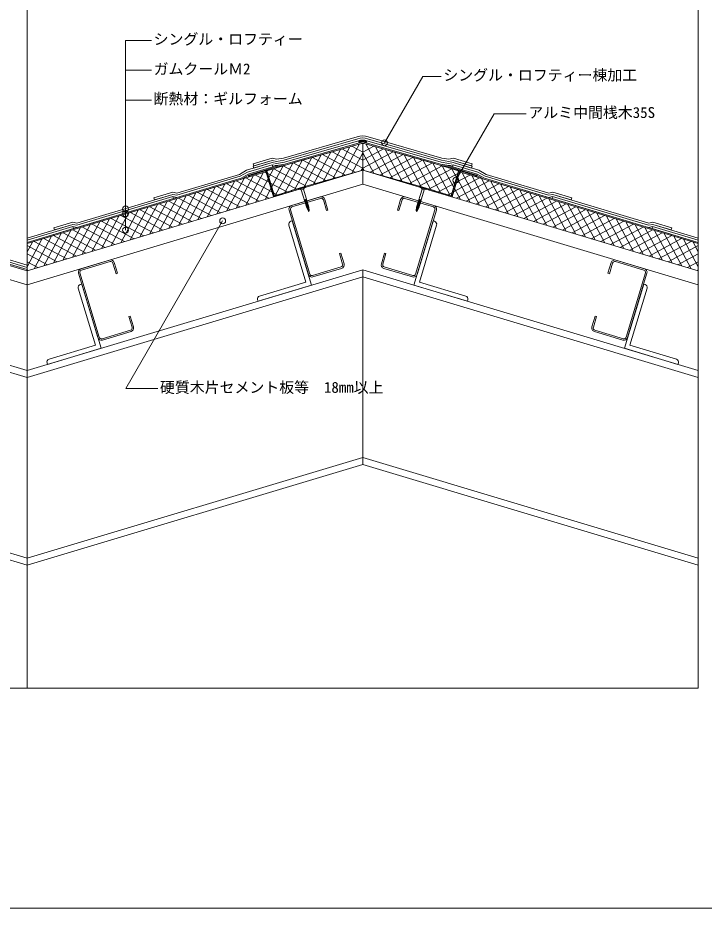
# Model space of a CAD drawing. Units: millimetres, scale not verified. Extents: x -1380 to 1380, y -955 to 955.
# Drawn here: x -13 to 908, y -955 to 239 of the extents above; entities that cross this region are included whole.
import ezdxf
from ezdxf.enums import TextEntityAlignment as Align

# ---------------------------------------------------------------- set-up
doc = ezdxf.new("R2010")
doc.units = ezdxf.units.MM
doc.header["$LTSCALE"] = 3
for name, color, linetype, lineweight in [('0-1_HATCH', 9, 'Continuous', 18), ('0-2_KUTAI', 3, 'Continuous', 18), ('0-3_BOUSUI', 1, 'Continuous', 18), ('0-4_MOJI', 7, 'Continuous', 18), ('0-5_KANAMONO_SCREW', 4, 'Continuous', 18), ('0-6_single', 6, 'Continuous', 18), ('0-7_TEKKOTU', 7, 'Continuous', 18), ('0-8_doubuti', 5, 'Continuous', 18), ('0-9_bo-do', 3, 'Continuous', 18), ('0-A_SUNPO', 7, 'Continuous', 18), ('0-B_dannnetu', 1, 'Continuous', 18), ('0-D_KANAMONO', 4, 'Continuous', 18), ('0-E_WAKU', 7, 'Continuous', 18)]:
    doc.layers.add(name, color=color, linetype=linetype, lineweight=lineweight)
doc.styles.add('ＭＳ ゴシック', font='')
doc.styles.get('ＭＳ ゴシック').set_extended_font_data('MS Gothic')

msp = doc.modelspace()

# ---------------------------------------------------------------- linework, layer by layer
at = {"layer": '0-1_HATCH'}
for p, q in [((444.629, 73.267), (445.586, 74.223)), ((446.218, 71.513), (444.696, 73.035)), ((445.129, 71.522), (448.559, 74.951)), ((447.963, 72.013), (445.718, 74.259)), ((449.709, 72.513), (447.488, 74.733)), ((447.826, 71.973), (450.875, 75.022)), ((452.604, 71.862), (449.425, 75.041)), ((450.549, 72.451), (452.772, 74.674)), ((454.974, 71.737), (451.815, 74.897)), ((452.294, 71.951), (454.543, 74.2)), ((454.039, 71.451), (455.235, 72.647)), ((455.474, 73.482), (454.834, 74.122)), ((396.995, 19.608), (420.071, 62.463)), ((409.765, 23.233), (432.861, 66.127)), ((450.021, 48.093), (422.201, 63.073)), ((422.535, 26.857), (445.652, 69.79)), ((450.021, 58.911), (435.316, 66.83)), ((450.021, 69.729), (448.43, 70.586)), ((450.021, 69.729), (451.612, 70.586)), ((450.021, 58.911), (464.726, 66.83)), ((450.021, 48.093), (477.841, 63.073)), ((477.508, 26.857), (454.39, 69.79)), ((490.277, 23.233), (467.181, 66.127)), ((503.047, 19.608), (479.972, 62.463)), ((345.64, 4.598), (368.907, 47.807)), ((358.976, 9.273), (381.698, 51.471)), ((413.735, 24.36), (369.744, 48.047)), ((371.445, 12.339), (394.489, 55.135)), ((426.891, 28.094), (382.858, 51.804)), ((384.225, 15.983), (407.28, 58.799)), ((440.046, 31.828), (395.973, 55.56)), ((450.021, 37.275), (409.087, 59.317)), ((435.304, 30.482), (450.021, 57.813)), ((450.021, 37.275), (490.955, 59.317)), ((464.738, 30.482), (450.021, 57.813)), ((459.996, 31.828), (504.069, 55.56)), ((473.151, 28.094), (517.184, 51.804)), ((486.307, 24.36), (530.298, 48.047)), ((515.817, 15.983), (492.762, 58.799)), ((528.597, 12.339), (505.553, 55.135)), ((541.066, 9.273), (518.344, 51.471)), ((554.402, 4.598), (531.135, 47.807)), ((324.183, 25.022), (330.4, 36.567)), ((328.054, 12.119), (343.302, 40.438)), ((374.268, 13.157), (330.652, 36.642)), ((332.738, 0.727), (356.116, 44.143)), ((387.423, 16.891), (343.554, 40.513)), ((400.579, 20.625), (356.63, 44.291)), ((448.074, 34.107), (450.021, 37.722)), ((451.968, 34.107), (450.021, 37.722)), ((499.463, 20.625), (543.413, 44.291)), ((512.619, 16.891), (556.488, 40.513)), ((525.775, 13.157), (569.39, 36.642)), ((567.304, 0.727), (543.926, 44.143)), ((571.988, 12.119), (556.74, 40.438)), ((575.859, 25.022), (569.642, 36.567)), ((280.324, -16.25), (303.791, 27.331)), ((293.226, -12.379), (316.693, 31.202)), ((328.274, 5.468), (293.439, 24.226)), ((324.404, 18.371), (306.342, 28.096)), ((320.533, 31.273), (319.244, 31.967)), ((361.331, 9.305), (322.65, 30.133)), ((538.711, 9.305), (577.392, 30.133)), ((571.768, 5.468), (606.603, 24.226)), ((575.638, 18.371), (593.701, 28.096)), ((579.509, 31.273), (580.798, 31.967)), ((606.816, -12.379), (583.349, 31.202)), ((619.718, -16.25), (596.251, 27.331)), ((241.617, -27.862), (265.084, 15.719)), ((254.52, -23.991), (277.986, 19.59)), ((298.313, -10.853), (254.732, 12.614)), ((267.422, -20.121), (290.889, 23.461)), ((311.216, -6.982), (267.635, 16.484)), ((324.118, -3.112), (280.537, 20.355)), ((306.129, -8.508), (323.044, 22.905)), ((348.428, 5.434), (326.521, 17.231)), ((551.614, 5.434), (573.521, 17.231)), ((575.924, -3.112), (619.505, 20.355)), ((593.913, -8.508), (576.999, 22.905)), ((588.826, -6.982), (632.407, 16.484)), ((601.729, -10.853), (645.31, 12.614)), ((632.62, -20.121), (609.153, 23.461)), ((645.522, -23.991), (622.056, 19.59)), ((658.425, -27.862), (634.958, 15.719)), ((190.008, -43.345), (213.475, 0.236)), ((202.91, -39.474), (226.377, 4.107)), ((215.813, -35.603), (239.279, 7.978)), ((259.607, -22.465), (216.026, 1.002)), ((228.715, -31.733), (252.182, 11.849)), ((272.509, -18.594), (228.928, 4.872)), ((285.411, -14.724), (241.83, 8.743)), ((319.031, -4.638), (326.914, 10.002)), ((335.526, 1.564), (330.391, 4.329)), ((564.516, 1.564), (569.651, 4.329)), ((581.011, -4.638), (573.128, 10.002)), ((614.631, -14.724), (658.212, 8.743)), ((627.533, -18.594), (671.114, 4.872)), ((640.435, -22.465), (684.017, 1.002)), ((671.327, -31.733), (647.86, 11.849)), ((684.229, -35.603), (660.763, 7.978)), ((697.132, -39.474), (673.665, 4.107)), ((710.034, -43.345), (686.567, 0.236)), ((151.301, -54.957), (174.768, -11.376)), ((164.204, -51.086), (187.67, -7.505)), ((177.106, -47.215), (200.573, -3.634)), ((220.9, -34.077), (177.319, -10.61)), ((233.802, -30.206), (190.221, -6.74)), ((246.704, -26.336), (203.123, -2.869)), ((653.338, -26.336), (696.919, -2.869)), ((666.24, -30.206), (709.821, -6.74)), ((679.142, -34.077), (722.723, -10.61)), ((722.936, -47.215), (699.469, -3.634)), ((735.838, -51.086), (712.372, -7.505)), ((748.741, -54.957), (725.274, -11.376)), ((112.594, -66.569), (136.061, -22.988)), ((125.497, -62.698), (148.963, -19.117)), ((138.399, -58.827), (161.866, -15.246)), ((182.193, -45.689), (138.612, -22.222)), ((195.095, -41.819), (151.514, -18.352)), ((207.997, -37.948), (164.416, -14.481)), ((692.045, -37.948), (735.626, -14.481)), ((704.947, -41.819), (748.528, -18.352)), ((717.849, -45.689), (761.43, -22.222)), ((761.643, -58.827), (738.176, -15.246)), ((774.545, -62.698), (751.079, -19.117)), ((787.448, -66.569), (763.981, -22.988)), ((73.888, -78.181), (97.354, -34.6)), ((86.79, -74.31), (110.257, -30.729)), ((99.692, -70.439), (123.159, -26.858)), ((143.486, -57.301), (99.905, -33.835)), ((156.388, -53.431), (112.807, -29.964)), ((169.291, -49.56), (125.71, -26.093)), ((730.751, -49.56), (774.333, -26.093)), ((743.654, -53.431), (787.235, -29.964)), ((756.556, -57.301), (800.137, -33.835)), ((800.35, -70.439), (776.883, -26.858)), ((813.252, -74.31), (789.785, -30.729)), ((826.154, -78.181), (802.688, -34.6)), ((35.181, -89.793), (58.647, -46.212)), ((48.083, -85.922), (71.55, -42.341)), ((60.985, -82.052), (84.452, -38.47)), ((104.779, -68.913), (61.198, -45.447)), ((117.681, -65.043), (74.1, -41.576)), ((130.584, -61.172), (87.003, -37.705)), ((769.458, -61.172), (813.039, -37.705)), ((782.361, -65.043), (825.942, -41.576)), ((795.263, -68.913), (838.844, -45.447)), ((839.057, -82.052), (815.59, -38.47)), ((851.959, -85.922), (828.492, -42.341)), ((864.861, -89.793), (841.395, -46.212)), ((0.021, -94.817), (19.941, -57.824)), ((9.376, -97.534), (32.843, -53.953)), ((22.278, -93.664), (45.745, -50.082)), ((66.072, -80.525), (22.491, -57.059)), ((78.975, -76.655), (35.394, -53.188)), ((91.877, -72.784), (48.296, -49.317)), ((808.165, -72.784), (851.746, -49.317)), ((821.067, -76.655), (864.649, -53.188)), ((833.97, -80.525), (877.551, -57.059)), ((877.764, -93.664), (854.297, -50.082)), ((890.666, -97.534), (867.199, -53.953)), ((900.021, -94.817), (880.101, -57.824)), ((0.021, -74.727), (7.038, -61.695)), ((40.268, -88.267), (0.021, -66.595)), ((53.17, -84.396), (9.589, -60.929)), ((846.872, -84.396), (890.453, -60.929)), ((859.774, -88.267), (900.021, -66.595)), ((900.021, -74.727), (893.004, -61.695)), ((27.365, -92.137), (0.021, -77.414)), ((872.677, -92.137), (900.021, -77.414)), ((14.463, -96.008), (0.021, -88.232)), ((885.579, -96.008), (900.021, -88.232)), ((1.561, -99.879), (0.021, -99.05)), ((898.481, -99.879), (900.021, -99.05))]:
    msp.add_line(p, q, dxfattribs=at)
at = {"layer": '0-2_KUTAI'}
msp.add_line((450.021, 15.867), (450.021, 34.659), dxfattribs=at)
at = {"layer": '0-3_BOUSUI'}
for points in [[(450.021, 72.602), (345.591, 42.689), (333.748, 40.599), (296.62, 29.461), (286.833, 23.81), (0.021, -62.234)], [(450.021, 72.602), (554.451, 42.689), (566.294, 40.599), (603.422, 29.461), (613.209, 23.81), (900.021, -62.234)], [(450.021, 71.042), (345.929, 41.225), (334.095, 39.137), (297.219, 28.074), (287.432, 22.424), (0.021, -63.8)], [(450.021, 71.042), (554.114, 41.225), (565.947, 39.137), (602.823, 28.074), (612.61, 22.424), (900.021, -63.8)], [(-899.979, -98.775), (-449.979, 36.225), (0.021, -98.775)]]:
    msp.add_lwpolyline(points, dxfattribs=at)
at = {"layer": '0-4_MOJI'}
for p, q in [((166.597, 208.639), (132.021, 208.639)), ((132.021, -45.772), (132.021, 208.639)), ((166.597, 168.639), (132.021, 168.639)), ((166.597, 128.639), (132.021, 128.639)), ((262.203, -33.318), (132.304, -258.311)), ((132.304, -258.311), (175.104, -258.311))]:
    msp.add_line(p, q, dxfattribs=at)
for points in [[(555.149, 160.385), (530.677, 160.385), (479.247, 71.307)], [(669.136, 110.206), (626.336, 110.206), (574.907, 21.127)]]:
    msp.add_lwpolyline(points, dxfattribs=at)
for centre in [(479.247, 71.307), (574.907, 21.127), (132.026, -23.709), (132.027, -17.476), (262.203, -33.318), (132.021, -45.772)]:
    msp.add_circle(centre, 4, dxfattribs=at)
at = {"layer": '0-5_KANAMONO_SCREW'}
for p, q in [((363.529, 9.756), (373.108, 12.629)), ((373.108, 12.629), (370.489, 9.177)), ((526.934, 12.629), (529.553, 9.177)), ((536.513, 9.756), (526.934, 12.629)), ((367.616, 8.315), (363.529, 9.756)), ((370.489, 9.177), (367.616, 8.315)), ((367.616, 8.315), (374.905, -15.982)), ((370.489, 9.177), (377.778, -15.12)), ((529.553, 9.177), (522.264, -15.12)), ((532.426, 8.315), (525.137, -15.982)), ((529.553, 9.177), (532.426, 8.315)), ((532.426, 8.315), (536.513, 9.756)), ((374.774, -5.105), (372.188, -6.925)), ((375.061, -6.063), (372.475, -7.883)), ((375.345, -7.008), (372.759, -8.828)), ((375.632, -7.966), (373.046, -9.786)), ((375.919, -8.924), (373.333, -10.744)), ((376.207, -9.881), (373.621, -11.701)), ((376.494, -10.839), (373.908, -12.659)), ((376.781, -11.797), (374.195, -13.617)), ((523.261, -11.797), (525.847, -13.617)), ((523.548, -10.839), (526.134, -12.659)), ((523.835, -9.881), (526.422, -11.701)), ((524.123, -8.924), (526.709, -10.744)), ((524.41, -7.966), (526.996, -9.786)), ((524.697, -7.008), (527.284, -8.828)), ((524.981, -6.063), (527.567, -7.883)), ((525.268, -5.105), (527.854, -6.925)), ((377.069, -12.755), (374.483, -14.575)), ((377.356, -13.713), (374.77, -15.533)), ((374.905, -15.982), (377.211, -20.191)), ((377.643, -14.671), (375.148, -16.426)), ((377.826, -15.702), (375.607, -17.264)), ((377.915, -16.799), (376.066, -18.101)), ((378.005, -17.896), (376.525, -18.938)), ((378.095, -18.993), (376.984, -19.775)), ((377.211, -20.191), (377.932, -20.852)), ((377.778, -15.12), (378.169, -19.903)), ((378.169, -19.903), (377.932, -20.852)), ((522.264, -15.12), (521.873, -19.903)), ((521.873, -19.903), (522.11, -20.852)), ((521.947, -18.993), (523.058, -19.775)), ((522.037, -17.896), (523.517, -18.938)), ((522.831, -20.191), (522.11, -20.852)), ((522.127, -16.799), (523.976, -18.101)), ((522.216, -15.702), (524.435, -17.264)), ((522.399, -14.671), (524.894, -16.426)), ((522.686, -13.713), (525.272, -15.533)), ((525.137, -15.982), (522.831, -20.191)), ((522.973, -12.755), (525.559, -14.575))]:
    msp.add_line(p, q, dxfattribs=at)
for points in [[(371.613, -5.009), (374.486, -4.147), (371.9, -5.967)], [(528.429, -5.009), (525.556, -4.147), (528.142, -5.967)]]:
    msp.add_lwpolyline(points, dxfattribs=at)
at = {"layer": '0-6_single'}
for points in [[(445.214, 71.225), (345.591, 42.689), (334.265, 40.69), (328.696, 42.007), (295.503, 32.049), (285.716, 26.398), (200.711, 0.897), (195.261, 2.185), (170.597, -5.214), (169.792, -2.532), (195.175, 5.083), (200.625, 3.794), (284.599, 28.986), (294.386, 34.637), (328.61, 44.904), (334.347, 43.548), (344.96, 45.421), (444.443, 73.917)], [(454.828, 71.225), (554.451, 42.689), (565.778, 40.69), (571.346, 42.007), (604.539, 32.049), (614.326, 26.398), (699.331, 0.897), (704.781, 2.185), (729.445, -5.214), (730.25, -2.532), (704.867, 5.083), (699.417, 3.794), (615.443, 28.986), (605.656, 34.637), (571.432, 44.904), (565.695, 43.548), (555.082, 45.421), (455.599, 73.917)], [(36.501, -45.443), (61.166, -38.044), (66.615, -39.332), (195.347, -0.712), (200.797, -2.001), (286.833, 23.81), (296.62, 29.461), (329.5, 39.325), (328.696, 42.007), (295.503, 32.049), (285.716, 26.398), (200.711, 0.897), (195.261, 2.185), (66.529, -36.435), (61.08, -35.146), (35.697, -42.761)], [(863.541, -45.443), (838.876, -38.044), (833.427, -39.332), (704.695, -0.712), (699.245, -2.001), (613.209, 23.81), (603.422, 29.461), (570.542, 39.325), (571.346, 42.007), (604.539, 32.049), (614.326, 26.398), (699.331, 0.897), (704.781, 2.185), (833.513, -36.435), (838.962, -35.146), (864.345, -42.761)]]:
    msp.add_lwpolyline(points, close=True, dxfattribs=at)
for points in [[(442.597, 79.214), (343.699, 50.885), (334.511, 49.263), (328.438, 50.699), (303.244, 43.141), (304.049, 40.459), (328.524, 47.802), (334.429, 46.406), (344.33, 48.153), (443.514, 76.564)], [(443.514, 76.564), (344.33, 48.153), (334.429, 46.406), (328.524, 47.802), (303.244, 40.218), (304.049, 37.536), (328.61, 44.904), (334.347, 43.548), (344.96, 45.421), (444.443, 73.917)], [(455.599, 73.917), (555.082, 45.421), (565.695, 43.548), (571.432, 44.904), (595.993, 37.536), (596.798, 40.218)], [(596.798, 40.218), (571.518, 47.802), (565.613, 46.406), (555.712, 48.153), (456.528, 76.564)], [(456.528, 76.564), (555.712, 48.153), (565.613, 46.406), (571.518, 47.802), (595.993, 40.459), (596.798, 43.141)], [(596.798, 43.141), (571.604, 50.699), (565.531, 49.263), (556.343, 50.885), (457.445, 79.214)], [(0.021, -56.387), (61.166, -38.044), (66.615, -39.332), (195.347, -0.712), (196.152, -3.394), (66.701, -42.23), (61.252, -40.941), (0.021, -59.31)], [(900.021, -56.387), (838.876, -38.044), (833.427, -39.332), (704.695, -0.712), (703.89, -3.394), (833.341, -42.23), (838.79, -40.941), (900.021, -59.31)], [(0.021, -92.928), (-61.169, -74.571), (-66.619, -75.86), (-195.35, -37.24), (-196.155, -39.922), (-66.705, -78.757), (-61.255, -77.469), (0.021, -95.851)], [(0.021, -59.31), (61.252, -40.941), (62.056, -43.623), (-0.024, -62.247)], [(900.021, -59.31), (838.79, -40.941), (837.986, -43.623), (900.066, -62.247)], [(0.021, -95.851), (-61.255, -77.469), (-62.059, -80.151), (0.021, -98.775)]]:
    msp.add_lwpolyline(points, dxfattribs=at)
for radius, start, end in [(19.858, 68.04796, 111.95204), (17.058, 67.57628, 112.42372), (17.058, 67.57628, 112.42372), (14.258, 66.97156, 113.02844)]:
    msp.add_arc((450.021, 60.795), radius, start, end, dxfattribs=at)
at = {"layer": '0-7_TEKKOTU'}
for p, q in [((0.021, -233.977), (-449.979, -98.977)), ((0.021, -233.977), (450.021, -98.977)), ((900.021, -233.977), (450.021, -98.977)), ((450.021, -98.977), (450.021, -359.984)), ((450.021, -98.977), (450.021, -359.984)), ((0.021, -243.373), (-449.979, -108.373)), ((0.021, -243.373), (450.021, -108.373)), ((900.021, -243.373), (450.021, -108.373)), ((0.021, -485.588), (-449.979, -350.588)), ((0.021, -485.588), (450.021, -350.588)), ((900.021, -485.588), (450.021, -350.588)), ((0.021, -494.984), (-449.979, -359.984)), ((0.021, -494.984), (450.021, -359.984)), ((900.021, -494.984), (450.021, -359.984))]:
    msp.add_line(p, q, dxfattribs=at)
at = {"layer": '0-8_doubuti'}
for p, q in [((392.935, -1.259), (354.622, -12.753)), ((355.196, -14.669), (393.509, -3.175)), ((544.846, -14.669), (506.533, -3.175)), ((507.107, -1.259), (545.421, -12.753)), ((351.269, -18.979), (377.13, -105.183)), ((379.046, -104.609), (353.185, -18.404)), ((520.996, -104.609), (546.857, -18.404)), ((548.773, -18.979), (522.912, -105.183)), ((418.796, -77.023), (423.106, -91.391)), ((481.246, -77.023), (476.936, -91.391)), ((110.565, -85.97), (72.252, -97.464)), ((72.826, -99.38), (111.139, -87.886)), ((421.095, -95.126), (382.782, -106.62)), ((478.947, -95.126), (517.26, -106.62)), ((827.216, -99.38), (788.903, -87.886)), ((789.477, -85.97), (827.79, -97.464)), ((68.899, -103.69), (94.761, -189.894)), ((96.676, -189.32), (70.815, -103.115)), ((383.356, -108.536), (421.669, -97.042)), ((516.686, -108.536), (478.373, -97.042)), ((803.366, -189.32), (829.227, -103.115)), ((831.143, -103.69), (805.282, -189.894)), ((136.426, -161.734), (140.736, -176.102)), ((763.616, -161.734), (759.306, -176.102)), ((138.725, -179.837), (100.412, -191.331)), ((100.986, -193.247), (139.299, -181.753)), ((799.056, -193.247), (760.743, -181.753)), ((761.317, -179.837), (799.63, -191.331))]:
    msp.add_line(p, q, dxfattribs=at)
for points in [[(397.245, -5.186), (401.555, -19.554), (403.471, -18.979), (399.16, -4.612)], [(502.797, -5.186), (498.487, -19.554), (496.571, -18.979), (500.882, -4.612)], [(425.022, -90.816), (420.712, -76.449), (418.796, -77.023)], [(475.02, -90.816), (479.33, -76.449), (481.246, -77.023)], [(114.875, -89.897), (119.185, -104.265), (121.101, -103.69), (116.791, -89.323)], [(785.167, -89.897), (780.857, -104.265), (778.941, -103.69), (783.252, -89.323)], [(142.652, -175.527), (138.342, -161.16), (136.426, -161.734)], [(757.39, -175.527), (761.7, -161.16), (763.616, -161.734)]]:
    msp.add_lwpolyline(points, dxfattribs=at)
for centre, radius, start, end in [((394.371, -6.048), 5, 16.69924, 106.69924), ((394.371, -6.048), 3, 16.69924, 106.69924), ((505.671, -6.048), 5, 73.30076, 163.30076), ((505.671, -6.048), 3, 73.30076, 163.30076), ((356.058, -17.542), 5, 106.69924, 196.69924), ((356.058, -17.542), 3, 106.69924, 196.69924), ((543.984, -17.542), 3, 343.30076, 73.30076), ((543.984, -17.542), 5, 343.30076, 73.30076), ((112.001, -90.759), 5, 16.69924, 106.69924), ((112.001, -90.759), 3, 16.69924, 106.69924), ((420.233, -92.253), 3, 286.69924, 16.69924), ((420.233, -92.253), 5, 286.69924, 16.69924), ((479.809, -92.253), 5, 163.30076, 253.30076), ((479.809, -92.253), 3, 163.30076, 253.30076), ((788.041, -90.759), 5, 73.30076, 163.30076), ((788.041, -90.759), 3, 73.30076, 163.30076), ((73.688, -102.253), 5, 106.69924, 196.69924), ((73.688, -102.253), 3, 106.69924, 196.69924), ((381.92, -103.747), 5, 196.69924, 286.69924), ((381.92, -103.747), 3, 196.69924, 286.69924), ((518.122, -103.747), 5, 253.30076, 343.30076), ((518.122, -103.747), 3, 253.30076, 343.30076), ((826.354, -102.253), 3, 343.30076, 73.30076), ((826.354, -102.253), 5, 343.30076, 73.30076), ((137.863, -176.964), 3, 286.69924, 16.69924), ((137.863, -176.964), 5, 286.69924, 16.69924), ((762.179, -176.964), 5, 163.30076, 253.30076), ((762.179, -176.964), 3, 163.30076, 253.30076), ((99.55, -188.458), 5, 196.69924, 286.69924), ((99.55, -188.458), 3, 196.69924, 286.69924), ((800.492, -188.458), 5, 253.30076, 343.30076), ((800.492, -188.458), 3, 253.30076, 343.30076)]:
    msp.add_arc(centre, radius, start, end, dxfattribs=at)
at = {"layer": '0-9_bo-do'}
for p, q in [((-449.979, 34.659), (0.021, -100.341)), ((450.021, 34.659), (0.021, -100.341)), ((450.021, 34.659), (900.021, -100.341)), ((-449.979, 15.867), (0.021, -119.133)), ((450.021, 15.867), (0.021, -119.133)), ((450.021, 15.867), (900.021, -119.133))]:
    msp.add_line(p, q, dxfattribs=at)
at = {"layer": '0-A_SUNPO'}
for points in [[(353.664, -33.921), (355.579, -33.346), (381.441, -119.551), (309.604, -141.102), (309.029, -139.186)], [(546.378, -33.921), (544.463, -33.346), (518.601, -119.551), (590.438, -141.102), (591.013, -139.186)], [(311.711, -134.206), (373.97, -115.528), (350.982, -38.902)], [(588.331, -134.206), (526.072, -115.528), (549.06, -38.902)], [(71.294, -118.632), (73.209, -118.057), (99.071, -204.262), (27.234, -225.813), (26.659, -223.897)], [(828.748, -118.632), (826.833, -118.057), (800.971, -204.262), (872.808, -225.813), (873.383, -223.897)], [(29.341, -218.917), (91.6, -200.239), (68.612, -123.613)], [(870.701, -218.917), (808.442, -200.239), (831.43, -123.613)]]:
    msp.add_lwpolyline(points, dxfattribs=at)
for centre, start, end in [((354.813, -37.752), 106.69924, 196.69924), ((545.229, -37.752), 343.30076, 73.30076), ((72.443, -122.463), 106.69924, 196.69924), ((827.599, -122.463), 343.30076, 73.30076), ((312.86, -138.037), 106.69924, 196.69924), ((587.182, -138.037), 343.30076, 73.30076), ((30.49, -222.748), 106.69924, 196.69924), ((869.552, -222.748), 343.30076, 73.30076)]:
    msp.add_arc(centre, 4, start, end, dxfattribs=at)
at = {"layer": '0-B_dannnetu'}
for p, q in [((450.021, 34.659), (450.021, 71.042)), ((0.021, -63.8), (320.236, 32.265)), ((321.519, 33.903), (331.576, 0.379)), ((578.523, 33.903), (568.466, 0.379)), ((900.021, -63.8), (579.806, 32.265))]:
    msp.add_line(p, q, dxfattribs=at)
for points in [[(321.519, 33.903), (362.668, 46.247), (450.021, 71.042)], [(578.523, 33.903), (537.374, 46.247), (450.021, 71.042)], [(331.576, 0.379), (372.475, 12.648), (450.021, 34.659)], [(568.466, 0.379), (527.567, 12.648), (450.021, 34.659)]]:
    msp.add_lwpolyline(points, dxfattribs=at)
at = {"layer": '0-D_KANAMONO'}
for p, q in [((334.095, 39.137), (297.219, 28.074)), ((321.433, 34.19), (333.776, 37.893)), ((565.947, 39.137), (602.823, 28.074)), ((578.609, 34.19), (566.266, 37.893)), ((298.17, 27.211), (319.326, 33.558)), ((319.948, 33.222), (330.221, -1.02)), ((330.954, 0.714), (321.098, 33.567)), ((569.088, 0.714), (578.944, 33.567)), ((580.094, 33.222), (569.821, -1.02)), ((601.872, 27.211), (580.716, 33.558)), ((330.532, -1.187), (372.82, 11.499)), ((569.51, -1.187), (527.222, 11.499))]:
    msp.add_line(p, q, dxfattribs=at)
for points in [[(372.475, 12.648), (354.181, 7.16), (353.98, 6.786), (353.606, 6.988), (331.576, 0.379)], [(527.567, 12.648), (545.861, 7.16), (546.062, 6.786), (546.436, 6.988), (568.466, 0.379)]]:
    msp.add_lwpolyline(points, dxfattribs=at)
for centre, radius, start, end in [((334.311, 38.419), 0.75, 224.51738, 106.69924), ((565.731, 38.419), 0.75, 73.30076, 315.48262), ((297.435, 27.356), 0.75, 106.69924, 348.8811), ((319.469, 33.079), 0.5, 16.69924, 106.69924), ((321.577, 33.711), 0.5, 106.69924, 196.69924), ((578.466, 33.711), 0.5, 343.30076, 73.30076), ((580.573, 33.079), 0.5, 73.30076, 163.30076), ((602.608, 27.356), 0.75, 191.1189, 73.30076), ((372.648, 12.074), 0.6, 16.69924, 106.69924), ((372.648, 12.074), 0.6, 286.69924, 16.69924), ((527.394, 12.074), 0.6, 163.30076, 253.30076), ((527.394, 12.074), 0.6, 73.30076, 163.30076), ((331.433, 0.858), 0.5, 196.69924, 286.69924), ((568.609, 0.858), 0.5, 253.30076, 343.30076), ((330.46, -0.948), 0.25, 196.69924, 286.69924), ((569.582, -0.948), 0.25, 253.30076, 343.30076)]:
    msp.add_arc(centre, radius, start, end, dxfattribs=at)
at = {"layer": '0-E_WAKU'}
msp.add_line((0.021, 540.016), (0.021, -659.984), dxfattribs=at)
for points in [[(-1379.979, -954.984), (1380.021, -954.984), (1380.021, 955.016), (-1379.979, 955.016)], [(-899.979, -659.984), (900.021, -659.984), (900.021, 540.016), (-899.979, 540.016)]]:
    msp.add_lwpolyline(points, close=True, dxfattribs=at)

# ---------------------------------------------------------------- texts
at = {"layer": '0-4_MOJI', "style": 'ＭＳ ゴシック'}
for s, p in [('シングル・ロフティー', (169.597, 198.639)), ('ガムクールＭ2', (169.597, 158.639)), ('シングル・ロフティー棟加工', (558.149, 150.385)), ('断熱材：ギルフォーム', (169.597, 118.639)), ('アルミ中間桟木35S', (672.136, 100.206)), ('硬質木片セメント板等\u300018mm以上', (178.104, -268.311))]:
    msp.add_text(s, height=14.66, dxfattribs=at).set_placement(p, align=Align.BOTTOM_LEFT)

doc.saveas('drawing.dxf')
